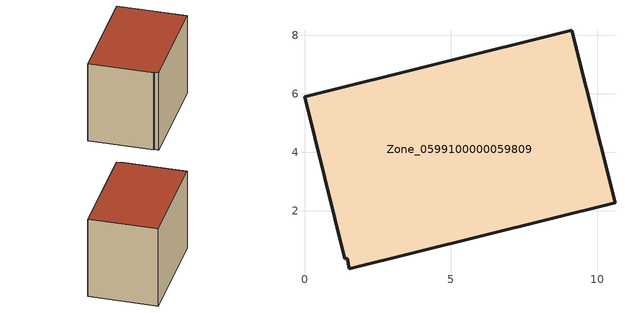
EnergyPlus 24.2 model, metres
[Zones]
Zone_0599100000059809
 floor ground (C_G): 1.46,0.38 1.38,0.36 0,5.9 9.14,8.18 10.61,2.28 1.53,0.02 z0
 wall outside (C_F): 10.61,2.28 9.14,8.18 0,5.9 1.38,0.36 1.46,0.38 1.53,0.02 10.61,2.28 z0:7.52
 roof outside (C_R): 1.53,0.02 10.61,2.28 9.14,8.18 0,5.9 1.38,0.36 1.46,0.38 z7.52
[BUILDING]
Pand.0599100000059809: North Axis=0; Terrain=City; Loads Convergence Tolerance Value=0.04; Temperature Convergence Tolerance Value=0.4; Solar Distribution=FullExterior; Maximum Number of Warmup Days=25; Minimum Number of Warmup Days=1
[Site:Location]
Rotterdam.The.Hague.AP_ZH_NLD Design_Conditions: Latitude=51.96; Longitude=4.45; Time Zone=1; Elevation=-4.5
[SITE:GROUNDTEMPERATURE:BUILDINGSURFACE]
18, 18, 18, 18, 18, 18, 18, 18, 18, 18, 18, 18
[MATERIAL] Thermal Absorptance=0.9; Solar Absorptance=0.7; Visible Absorptance=0.7
Name | Roughness | Thickness | Conductivity | Density | Specific Heat
G.TI.1965-1974 | MediumSmooth | 0.15 | 0.882353 | 540 | 1210
F.TI.1965-1974 | Rough | 0.3 | 0.697674 | 1920 | 840
R.TI.1965-1974 | MediumRough | 0.2 | 0.232558 | 1500 | 1000
[CONSTRUCTION]
C_G: G.TI.1965-1974
C_F: F.TI.1965-1974
C_R: R.TI.1965-1974
[ZONE]
Zone_0599100000059809: Type=1; Multiplier=1; Ceiling Height=Autocalculate; Volume=Autocalculate; Floor Area=autocalculate; Part of Total Floor Area=Yes
[ZONEINFILTRATION:DESIGNFLOWRATE]
Infil_Zone_0599100000059809: Zone or ZoneList or Space or SpaceList=Zone_0599100000059809; Schedule=AlwaysOn; Design Flow Rate Calculation Method=Flow/Area; Flow Rate per Floor Area=0.003; Constant Term Coefficient=1; Temperature Term Coefficient=0; Velocity Term Coefficient=0; Velocity Squared Term Coefficient=0
[HVACTEMPLATE:ZONE:IDEALLOADSAIRSYSTEM]
Zone_0599100000059809: Maximum Heating Supply Air Temperature=50; Minimum Cooling Supply Air Temperature=13; Maximum Heating Supply Air Humidity Ratio=0.0156; Minimum Cooling Supply Air Humidity Ratio=0.0077; Heating Limit=NoLimit; Cooling Limit=NoLimit; Dehumidification Control Type=ConstantSensibleHeatRatio; Cooling Sensible Heat Ratio=0.7; Dehumidification Setpoint=60; Humidification Control Type=None; Humidification Setpoint=30; Outdoor Air Method=None; Outdoor Air Flow Rate per Person=0.00944; Outdoor Air Flow Rate per Zone Floor Area=0; Outdoor Air Flow Rate per Zone=0; Demand Controlled Ventilation Type=None; Outdoor Air Economizer Type=NoEconomizer; Heat Recovery Type=None; Sensible Heat Recovery Effectiveness=0.7; Latent Heat Recovery Effectiveness=0.65
[ZONECONTROL:THERMOSTAT]
ThermostatControl_Zone_0599100000059809: Zone or ZoneList=Zone_0599100000059809; Control Type Schedule=DualSetpointControlType; Control 1=Thermostat_Zone_0599100000059809; Temperature Difference Between Cutout And Setpoint=0
[THERMOSTATSETPOINT:DUALSETPOINT]
Thermostat_Zone_0599100000059809: Heating Setpoint Temperature Schedule=HeatingSetpoint_Zone_0599100000059809; Cooling Setpoint Temperature Schedule=CoolingSetpoint_Zone_0599100000059809
[SCHEDULE:COMPACT]
HeatingSetpoint_Zone_0599100000059809: Through: 12/31, For: AllDays, Until: 24:00, 21
CoolingSetpoint_Zone_0599100000059809: Through: 12/31, For: AllDays, Until: 24:00, 24
DualSetpointControlType: Through: 12/31, For: AllDays, Until: 24:00, 4
AlwaysOn: Through: 12/31, For: AllDays, Until: 24:00, 1
